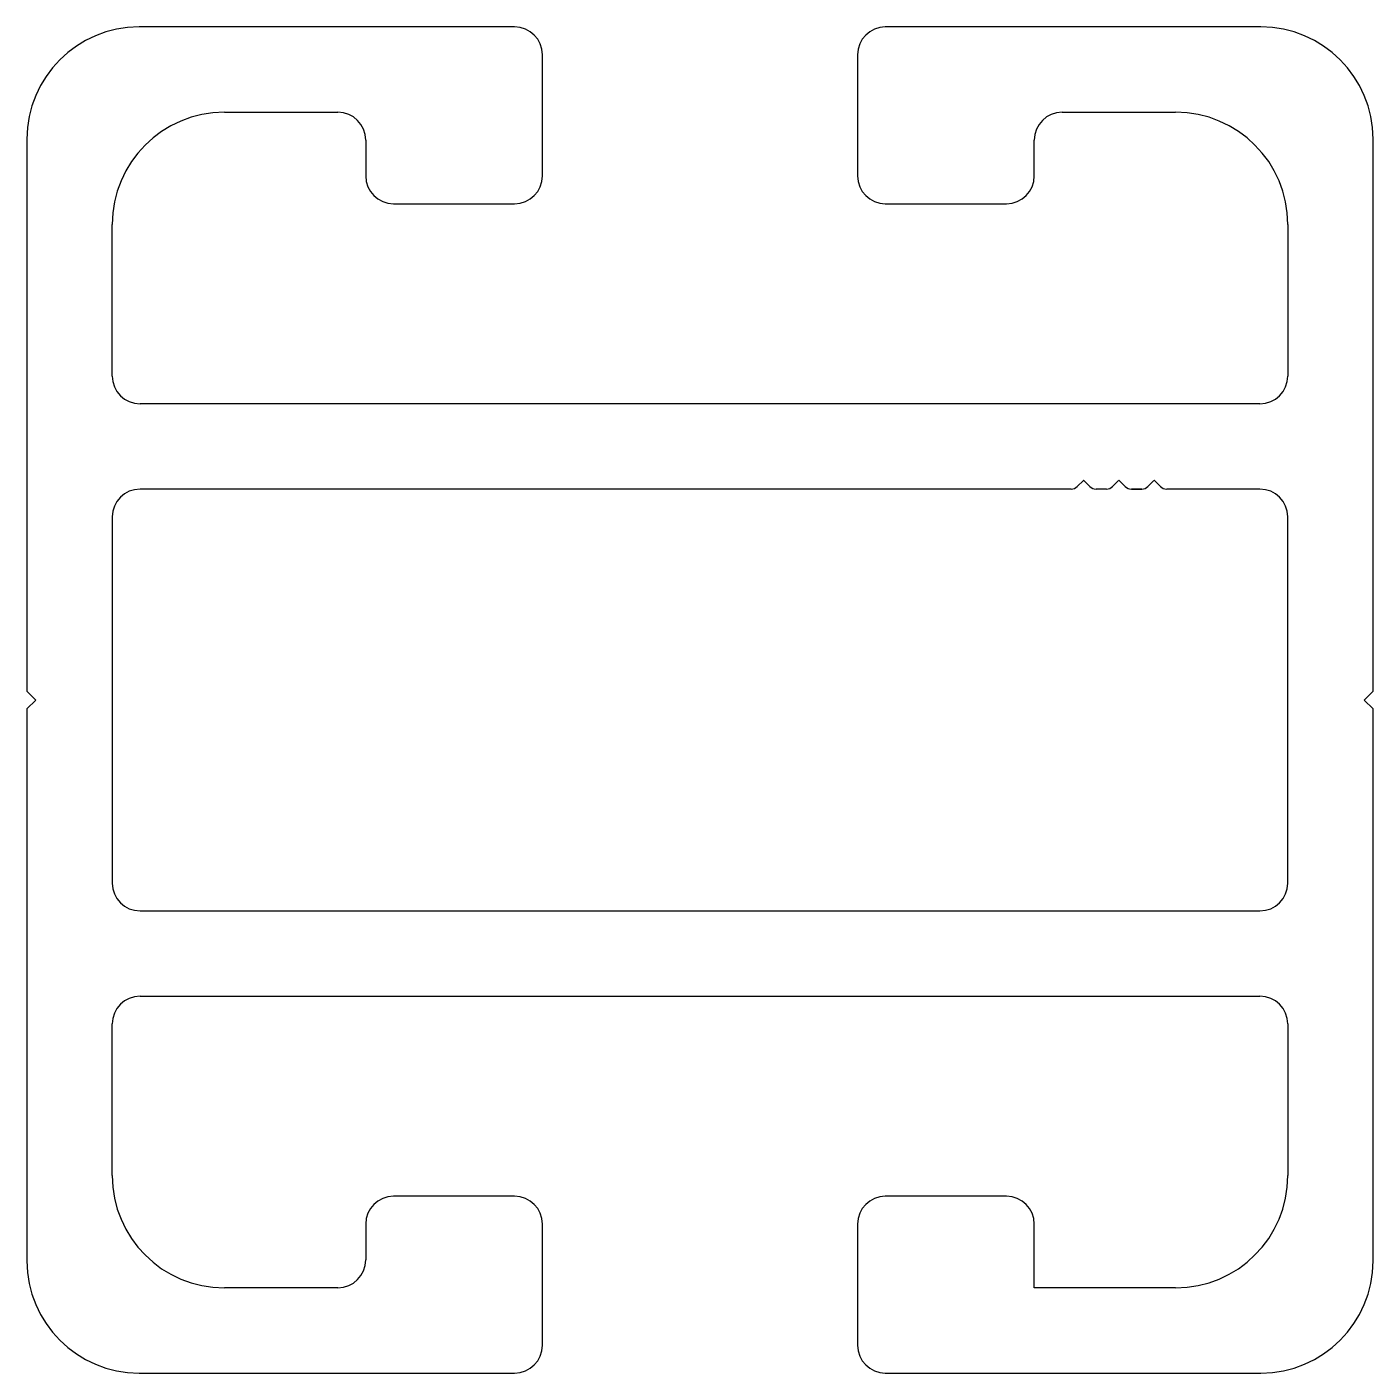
# Model space of a CAD drawing. Header units: inches. Extents: x -20.3 to 17.8, y 1.8 to 39.9.
import ezdxf

# ---------------------------------------------------------------- set-up
doc = ezdxf.new("R2010")
doc.units = ezdxf.units.IN
doc.header["$MEASUREMENT"] = 0
doc.layers.add('1', color=7, linetype='Continuous')

msp = doc.modelspace()

# ---------------------------------------------------------------- linework, layer by layer
at = {"color": 7}
for p, q in [((-6.514, 39.928), (-17.143, 39.928)), ((14.607, 39.928), (3.977, 39.928)), ((-5.726, 35.712), (-5.726, 39.141)), ((3.189, 39.141), (3.189, 35.712)), ((-14.73, 37.515), (-11.517, 37.515)), ((8.98, 37.515), (12.194, 37.515)), ((-20.318, 36.753), (-20.318, 21.128)), ((-10.73, 36.728), (-10.73, 35.712)), ((8.193, 35.712), (8.193, 36.728)), ((17.782, 21.128), (17.782, 36.753)), ((-9.943, 34.925), (-6.514, 34.925)), ((3.977, 34.925), (7.406, 34.925)), ((-17.905, 30.048), (-17.905, 34.34)), ((15.369, 34.34), (15.369, 30.048)), ((14.581, 29.26), (-17.118, 29.26)), ((-20.318, 21.128), (-20.068, 20.878)), ((17.532, 20.878), (17.782, 21.128)), ((-20.068, 20.878), (-20.318, 20.628)), ((-20.318, 20.628), (-20.318, 5.003)), ((17.782, 20.628), (17.532, 20.878)), ((17.782, 5.003), (17.782, 20.628)), ((-17.118, 12.496), (14.581, 12.496)), ((-17.905, 7.416), (-17.905, 11.709)), ((15.369, 11.709), (15.369, 7.416)), ((-6.514, 6.832), (-9.943, 6.832)), ((7.406, 6.832), (3.977, 6.832)), ((-10.73, 6.045), (-10.73, 5.029)), ((-5.726, 2.616), (-5.726, 6.045)), ((3.189, 6.045), (3.189, 2.616)), ((8.193, 4.241), (8.193, 6.045)), ((-11.517, 4.241), (-14.73, 4.241)), ((12.194, 4.241), (8.193, 4.241)), ((-17.143, 1.828), (-6.514, 1.828)), ((3.977, 1.828), (14.607, 1.828))]:
    msp.add_line(p, q, dxfattribs=at)
for centre, radius, start, end in [((-17.143, 36.753), 3.175, 90, 180), ((-6.514, 39.141), 0.787, 0, 90), ((3.977, 39.141), 0.787, 90, 180), ((14.607, 36.753), 3.175, 360, 90), ((-14.73, 34.34), 3.175, 90, 180), ((-11.517, 36.728), 0.787, 0, 90), ((8.98, 36.728), 0.787, 90, 180), ((12.194, 34.34), 3.175, 360, 90), ((-9.943, 35.712), 0.787, 180, 270), ((-6.514, 35.712), 0.787, 270, 0), ((3.977, 35.712), 0.787, 180, 270), ((7.406, 35.712), 0.787, 270, 0), ((-17.118, 30.048), 0.787, 180, 270), ((14.581, 30.048), 0.787, 270, 0), ((-17.118, 11.709), 0.787, 90, 180), ((14.581, 11.709), 0.787, 360, 90), ((-14.73, 7.416), 3.175, 180, 270), ((12.194, 7.416), 3.175, 270, 0), ((-9.943, 6.045), 0.787, 90, 180), ((-6.514, 6.045), 0.787, 0, 90), ((3.977, 6.045), 0.787, 90, 180), ((7.406, 6.045), 0.787, 0, 90), ((-17.143, 5.003), 3.175, 180, 270), ((-11.517, 5.029), 0.787, 270, 360), ((14.607, 5.003), 3.175, 270, 0), ((-6.514, 2.616), 0.787, 270, 360), ((3.977, 2.616), 0.787, 180, 270)]:
    msp.add_arc(centre, radius, start, end, dxfattribs=at)
at = {"layer": '1', "color": 3, "linetype": 'Continuous'}
for p, q in [((9.581, 27.092), (9.41, 26.921)), ((9.764, 26.921), (9.593, 27.092)), ((10.581, 27.092), (10.41, 26.921)), ((10.764, 26.921), (10.593, 27.092)), ((11.581, 27.092), (11.41, 26.921)), ((11.764, 26.921), (11.593, 27.092)), ((9.234, 26.847), (-17.118, 26.847)), ((10.233, 26.847), (9.941, 26.847)), ((11.233, 26.847), (10.941, 26.847)), ((10.941, 26.847), (11.233, 26.847)), ((11.233, 26.847), (10.941, 26.847)), ((10.941, 26.847), (11.233, 26.847)), ((11.233, 26.847), (10.941, 26.847)), ((14.581, 26.847), (11.94, 26.847)), ((11.94, 26.847), (11.94, 26.847)), ((-17.905, 26.06), (-17.905, 15.697)), ((15.369, 15.697), (15.369, 26.06)), ((-17.118, 14.909), (14.581, 14.909))]:
    msp.add_line(p, q, dxfattribs=at)
for centre, radius, start, end in [((9.587, 27.086), 0.008, 45, 135), ((10.587, 27.086), 0.008, 45, 135), ((11.587, 27.086), 0.008, 45, 135), ((-17.118, 26.06), 0.787, 90, 180), ((9.234, 27.097), 0.25, 270, 315), ((9.941, 27.097), 0.25, 225, 270), ((10.233, 27.097), 0.25, 270, 315), ((10.941, 27.097), 0.25, 225, 270), ((11.233, 27.097), 0.25, 270, 315), ((11.94, 27.097), 0.25, 225, 270), ((14.581, 26.06), 0.787, 360, 90), ((-17.118, 15.697), 0.787, 180, 270), ((14.581, 15.697), 0.787, 270, 0)]:
    msp.add_arc(centre, radius, start, end, dxfattribs=at)

doc.saveas('drawing.dxf')
